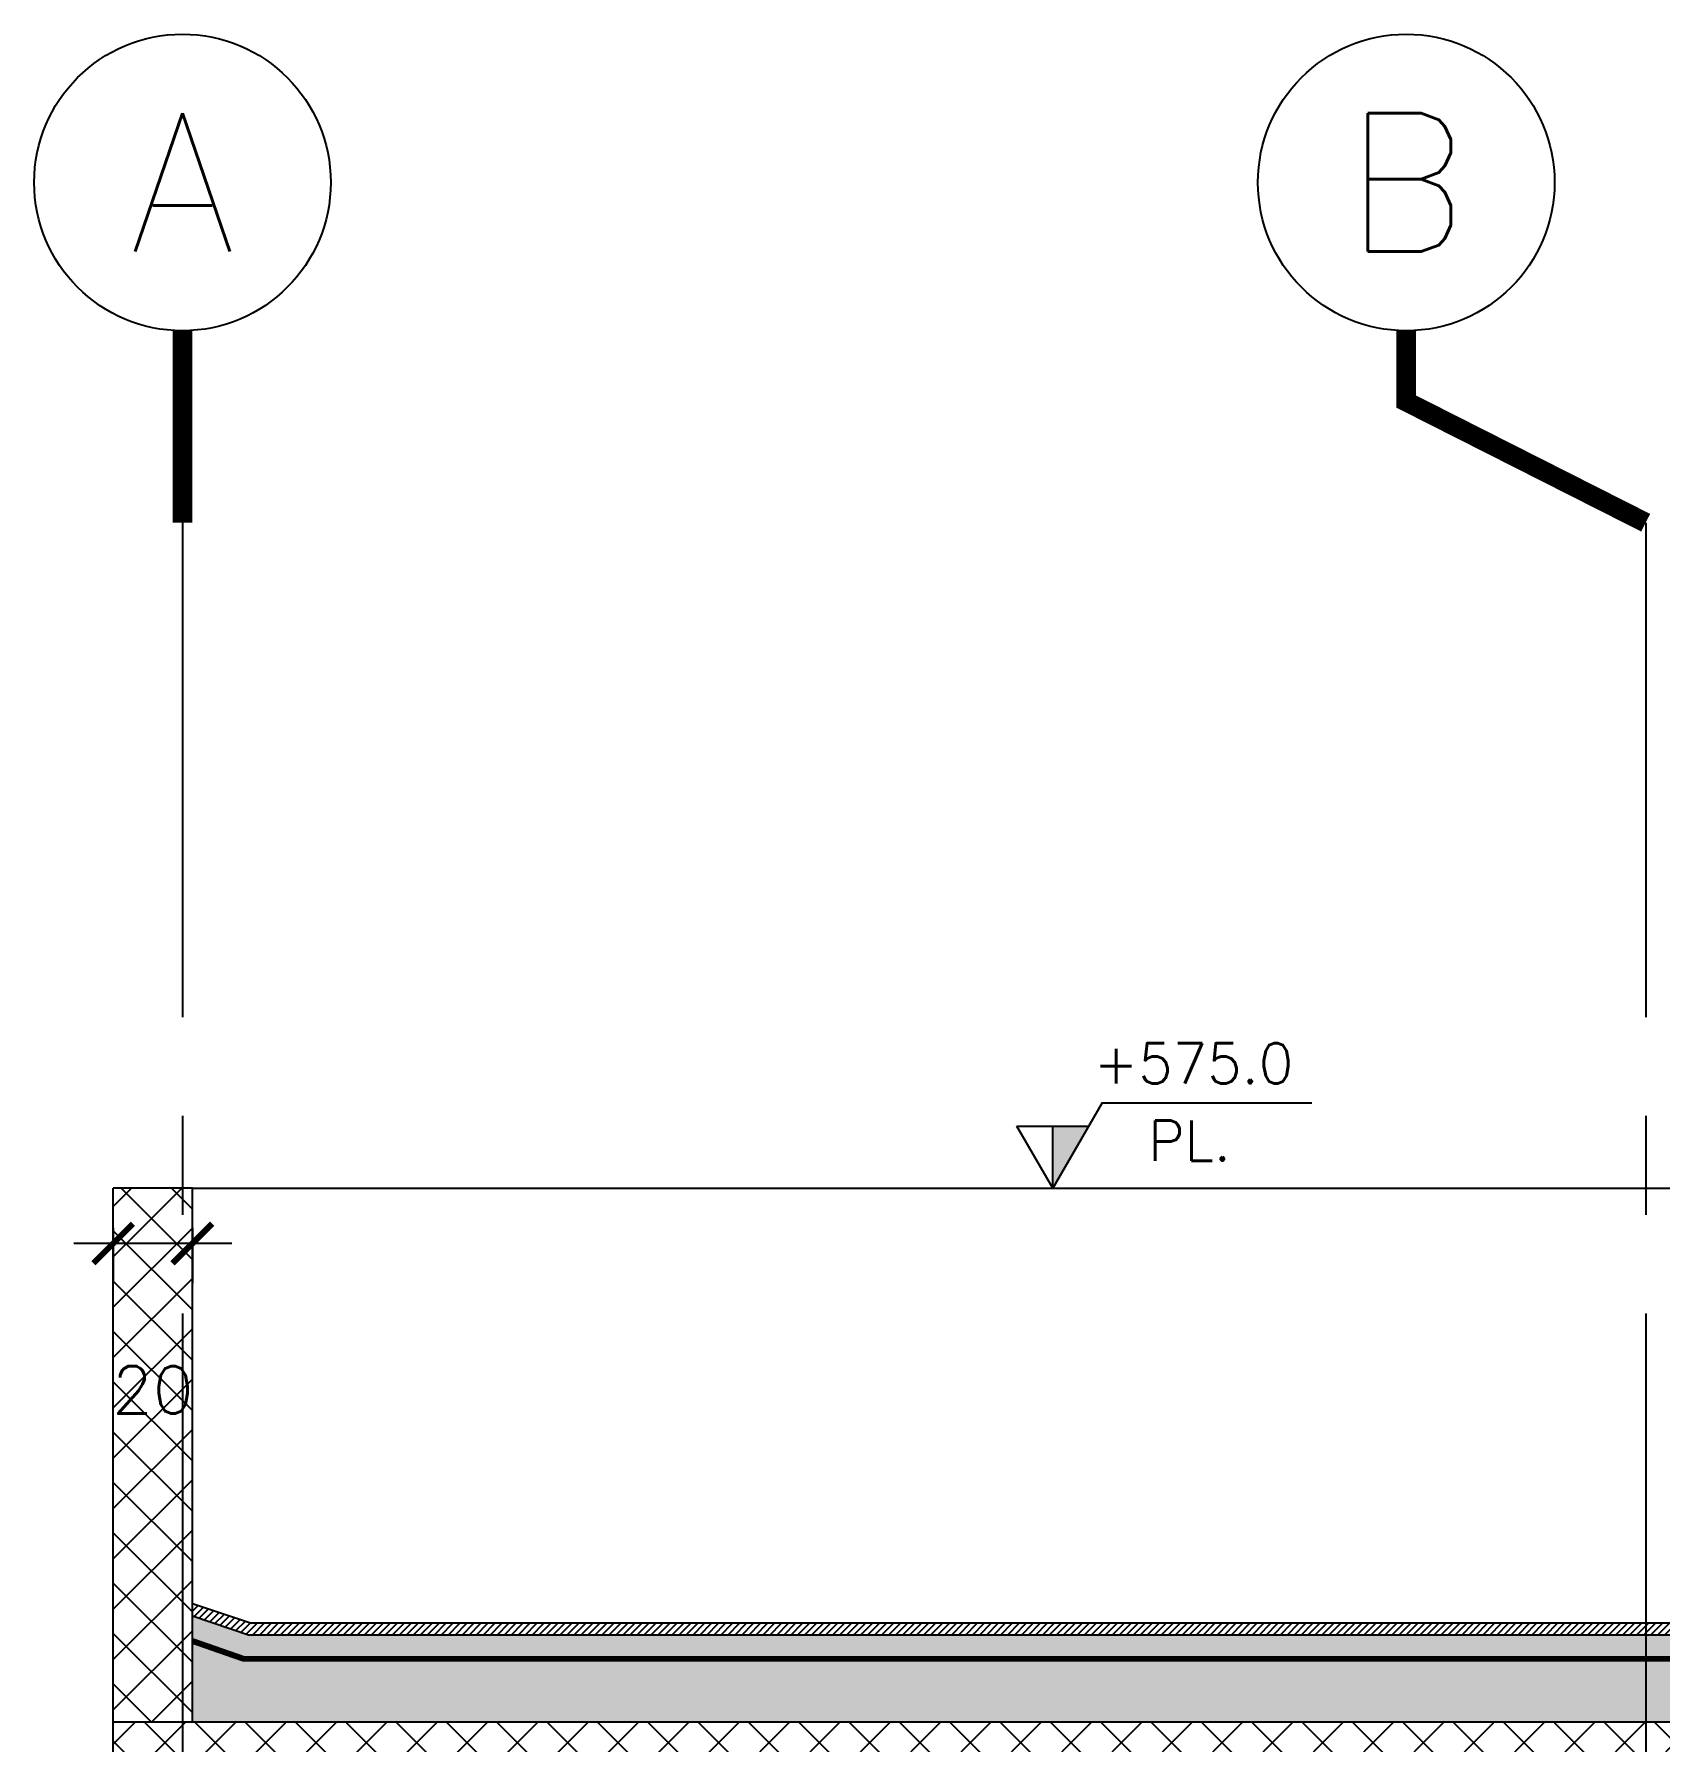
# Model space of a CAD drawing. Header units: centimetres. Extents: x -4632 to 1767, y -935 to 10443.
# Drawn here: x -2030 to -1618.9, y -313 to 118.9 of the extents above; entities that cross this region are included whole.
import ezdxf
from ezdxf.enums import TextEntityAlignment as Align

# ---------------------------------------------------------------- set-up
doc = ezdxf.new("R2010")
doc.units = ezdxf.units.CM
doc.header["$LTSCALE"] = 100
doc.header["$MEASUREMENT"] = 0
doc.header["$PDMODE"] = 35
for name, pattern in [('GRID$0$XREF GRID$0$GRIDS$0$CENTER', [2, 1.25, -0.25, 0.25, -0.25]), ('GRIDS$0$CENTER', [2, 1.25, -0.25, 0.25, -0.25]), ('HIDDEN', [0.375, 0.25, -0.125])]:
    doc.linetypes.add(name, pattern=pattern)
for name, color, linetype in [('DIM IN', 1, 'Continuous'), ('FINISHES', 4, 'Continuous'), ('GRID', 11, 'GRIDS$0$CENTER'), ('HATCH', 8, 'Continuous'), ('LEVELS', 2, 'Continuous'), ('SEC-WATER PROFING INS.', 56, 'HIDDEN'), ('WALL-01', 7, 'Continuous'), ('WALL-05', 8, 'Continuous'), ('XREF GRID', 11, 'GRID$0$XREF GRID$0$GRIDS$0$CENTER')]:
    doc.layers.add(name, color=color, linetype=linetype)
doc.styles.add('DIMA', font='romans.shx', dxfattribs={"width": 0.8})
doc.styles.add('GRIDS$0$18', font='romans.shx', dxfattribs={"width": 0.85, "height": 15})
doc.styles.add('ROMANS', font='romans')
doc.dimstyles.new('AS-17-100', dxfattribs={"dimtxt": 12, "dimasz": 10, "dimexe": 10, "dimexo": 10, "dimgap": 6, "dimtad": 1, "dimtoh": 1, "dimdec": 0, "dimdsep": 46, "dimtxsty": 'ROMANS', "dimblk1": 'ARCHTICK', "dimblk2": 'ARCHTICK', "dimsah": 1, "dimcen": 25, "dimdle": 10, "dimclrd": 1, "dimclre": 1, "dimclrt": 2, "dimadec": 0, "dimazin": 0, "dimtfac": 1, "dimtdec": 0, "dimtofl": 0, "dimtmove": 2, "dimatfit": 3, "dimldrblk": 'ARCHTICK', "dimfxl": 1, "dimtolj": 1, "dimtzin": 0, "dimarcsym": 0})

# ---------------------------------------------------------------- blocks, each defined once
blk = doc.blocks.new('_ARCHTICK')
at = {"color": 0, "linetype": 'ByBlock', "const_width": 0.15}
blk.add_lwpolyline([(-0.5, -0.5), (0.5, 0.5)], dxfattribs=at)
blk = doc.blocks.new('*D42')
at = {"layer": 'Defpoints', "color": 0, "transparency": 16777216}
for p in [(-2009.999999999978, -172.9853101043525, 0.0003039211703290181), (-1989.999999999979, -172.9853101073063, -1.182979615504135e-05), (-2009.999999999978, -186.963013378544)]:
    blk.add_point(p, dxfattribs=at)
at = {"layer": 'DIM IN', "color": 1, "lineweight": -2, "transparency": 16777216}
for p, q in [((-2009.999999999978, -182.9853101043525), (-2009.999999999978, -196.963013378544)), ((-1989.999999999979, -182.9853101073063), (-1989.999999999979, -196.963013378544)), ((-1979.999999999979, -186.963013378544), (-2019.999999999978, -186.963013378544))]:
    blk.add_line(p, q, dxfattribs=at)
at = {"layer": 'DIM IN', "color": 1, "lineweight": -2, "transparency": 16777216, "xscale": 10, "yscale": 10, "zscale": 10, "rotation": 180}
blk.add_blockref('_ARCHTICK', (-2009.999999999978, -186.963013378544), dxfattribs=at)
at = {"layer": 'DIM IN', "color": 1, "lineweight": -2, "transparency": 16777216, "xscale": 10, "yscale": 10, "zscale": 10}
blk.add_blockref('_ARCHTICK', (-1989.999999999979, -186.963013378544), dxfattribs=at)
at = {"layer": 'DIM IN', "color": 2, "transparency": 16777216, "insert": (-1999.999999999978, -223.963013378544), "char_height": 12, "attachment_point": 5, "style": 'ROMANS'}
blk.add_mtext('\\A1;20', dxfattribs=at)
blk = doc.blocks.new('LEVEL- ELEV-1')
blk.add_hatch(color=256).paths.add_polyline_path([(0.1599999999998545, 0.2771281292109045), (3.552713678800501e-15, 0.2771281292109027), (0, 5.329070518200751e-15)])
for p, q in [((0.220000000000006, 0.3810511776653591), (0, 0)), ((0.220000000000006, 0.3810511776653591), (1.154719381012352, 0.3810511776653591)), ((0, 0), (-0.1599999999998545, 0.2771281292109045)), ((-0.1599999999998545, 0.2771281292109045), (0.1599999999998545, 0.2771281292109045)), ((0, 0), (3.552713678800501e-15, 0.2771281292109045))]:
    blk.add_line(p, q)
blk = doc.blocks.new('LEVEL- ELEV')
at = {"xscale": 0.8999999999999986, "yscale": 0.8999999999999986, "zscale": 0.8999999999999986}
blk.add_blockref('LEVEL- ELEV-1', (0, 0), dxfattribs=at)
at = {"style": 'DIMA'}
for tag, p in [('+XX.XX', (0.1561219769239912, 0.4208608438903312)), ('FFL.', (0.3833218897106043, 0.1103121334648396))]:
    blk.add_attdef(tag, p, '', height=0.162, dxfattribs=at)

msp = doc.modelspace()

# ---------------------------------------------------------------- hatches: boundary and pattern name
at = {"layer": 'HATCH'}
h = msp.add_hatch(dxfattribs=at)
h.set_pattern_fill('ANSI37', color=256, scale=72, angle=360)
h.set_pattern_definition([(45, (4344.533235052445, -517.9853101069998), (-6.363961030678927, 6.36396103067893), []), (134.9999999999999, (4344.533235052445, -517.9853101069998), (-6.36396103067893, -6.363961030678926), [])])
h.paths.add_polyline_path([(-1989.999999999978, -172.9853101100888), (-2009.999999999979, -172.9853101015671), (-2009.999999999979, -307.98531010452), (-1989.999999999979, -307.9853101100908)])
at = {"layer": 'HATCH', "transparency": 33554687}
h = msp.add_hatch(dxfattribs=at)
h.set_pattern_fill('ANSI31', color=8, scale=10.00000000000001, angle=1080)
h.set_pattern_definition([(224.9999999999999, (153.6225360072156, -1137.985310107373), (0.8838834764831814, -0.883883476483189), [])])
h.paths.add_polyline_path([(-649.9999999999884, -281.1484849075036), (-649.9999999999884, -277.9863256797676), (-664.9902008858107, -282.9811876337112), (-1975.028045254067, -282.9740922928208), (-1989.999987024388, -277.9853101073053), (-1990.000012975571, -281.1474606878873), (-1975.512360842246, -285.9748734627078), (-664.5016810012885, -285.9805678964308)])
h = msp.add_hatch(dxfattribs=at)
h.set_pattern_fill('AR-SAND', color=8, scale=3.000000000000003, angle=1080)
h.set_pattern_definition([(217.4999999999997, (153.6225360072156, -1137.985310107373), (0.1889800743287999, -5.780471307039483), [0, -4.559999999999997, 0, -5.099999999999997, 0, -4.874999999999997]), (187.4999999999999, (153.6225360072156, -1137.985310107373), (-5.309330115803223, -8.466438195689207), [0, -2.460000000000001, 0, -4.110000000000003, 0, -1.575000000000001]), (147.4999999999998, (157.3125360072156, -1137.985310107373), (-9.342425585254494, -0.01697716061085479), [0, -1.500000000000001, 0, -5.400000000000005, 0, -7.050000000000007]), (137.4999999999997, (157.3125360072156, -1137.985310107373), (-9.018379813716901, -2.633026694802712), [0, -0.7500000000000008, 0, -3.540000000000004, 0, -4.050000000000004])])
h.paths.add_polyline_path([(-649.9999999999882, -287.8821296299561), (-664.4876391577209, -292.006186170664), (-1977.018187520177, -291.998674938402), (-1990.000012975571, -287.4717795443448), (-1989.999987024388, -307.9853101073022), (-649.9999999999882, -307.9853101073054)])
h.paths.add_polyline_path([(-649.9999999999884, -287.8821296299561), (-649.9999999999884, -281.1484849075036), (-664.5016810012885, -285.9805678964308), (-1975.512360842246, -285.9748734627078), (-1989.999999999979, -281.1474606878842), (-1989.999999999979, -287.4717795443448), (-1977.018187520177, -291.998674938402), (-664.4876391577207, -292.006186170664)])
at = {"layer": 'HATCH'}
h = msp.add_hatch(dxfattribs=at)
h.set_pattern_fill('ANSI37', color=256, scale=72, angle=360)
h.set_pattern_definition([(45, (-5, -65), (-6.363961030678927, 6.36396103067893), []), (134.9999999999999, (-5, -65), (-6.36396103067893, -6.363961030678926), [])])
h.paths.add_polyline_path([(-629.9999999999883, -327.9853100977077), (-629.9999999999883, -307.9853100982738), (-2009.999999999979, -307.985310098241), (-2009.999999999979, -327.9853100976749)])

# ---------------------------------------------------------------- linework, layer by layer
at = {"layer": 'FINISHES', "transparency": 33554687}
for p, q in [((-1989.999999999979, -277.9853101073053), (-1975.028045254067, -282.9740922928208)), ((-1990.000051902344, -281.1474520407332), (-1975.512360842246, -285.9748734627078))]:
    msp.add_line(p, q, dxfattribs=at)
at = {"layer": 'FINISHES', "transparency": 33554687, "elevation": -0.0003873612428461027}
for points in [[(-664.9902008858107, -282.9811876337112), (-1975.028045254067, -282.9740922928208)], [(-664.5016810012885, -285.9805678964308), (-1975.512360842246, -285.9748734627078)]]:
    msp.add_lwpolyline(points, dxfattribs=at)
at = {"layer": 'SEC-WATER PROFING INS.', "color": 2, "ltscale": 0.5, "transparency": 33554687, "const_width": 1.500000000000002, "elevation": -0.0003873483021720149}
msp.add_lwpolyline([(-649.999948097623, -287.8821148554102), (-664.4876391577209, -292.006186170664), (-1977.018187520177, -291.998674938402), (-1990.000051902344, -287.4717704949139)], dxfattribs=at)
at = {"layer": 'WALL-01'}
for p, q in [((-2009.999999999978, -332.9853101067386, 0.001437202099609125), (-2009.999999999978, -172.9853101073063, 0.0003039211703566225)), ((-1989.999999999979, -172.9853101073033, -1.182979615504135e-05), (-2009.999999999979, -172.9853101043525, 0.0003039211703290216)), ((-1989.999999999979, -307.9853101073054), (-1989.999999999979, -172.9853101073063, -1.182979615504135e-05)), ((-629.9999999999883, -307.9853101073054), (-2009.999999999978, -307.9853101073054))]:
    msp.add_line(p, q, dxfattribs=at)
at = {"layer": 'WALL-05'}
msp.add_line((-1989.99999999629, -172.9853101073033, -1.182979621327379e-05), (-1210.000000000453, -172.9853101073093, -1.182979615504135e-05), dxfattribs=at)
at = {"layer": 'XREF GRID'}
for p, q in [((-1992.500000000025, -4.681862696676376), (-1992.500000000026, -747.9853101127527, -0.001313035285892684)), ((-1622.500000000025, -4.681862693715061, -0.00167551085159826), (-1622.500000000026, -747.9853101127529, -0.002988546137496176))]:
    msp.add_line(p, q, dxfattribs=at)
at = {"layer": 'XREF GRID', "color": 3, "linetype": 'Continuous', "const_width": 5}
msp.add_lwpolyline([(-1992.500000000025, 43.87057340415379), (-1992.500000000025, -4.681862696678195)], dxfattribs=at)
at = {"layer": 'XREF GRID', "color": 3, "linetype": 'Continuous', "const_width": 5, "elevation": -0.00167551085159826}
msp.add_lwpolyline([(-1683.042213978852, 43.87057340415561), (-1683.042213978853, 25.95239614030618), (-1622.500000000025, -4.681862693715061)], dxfattribs=at)
at = {"layer": 'XREF GRID', "color": 3, "linetype": 'Continuous'}
for centre in [(-1992.500000000025, 81.37057340415379), (-1683.042213978852, 81.3705734041556, -0.00167551085159826)]:
    msp.add_circle(centre, 37.5, dxfattribs=at)

# ---------------------------------------------------------------- block references
at = {"layer": 'LEVELS', "ltscale": 0.5, "extrusion": (0, 0, -1)}
ref = msp.add_blockref('LEVEL- ELEV', (1772.400895905082, -172.9853101015271, 1.182979620908721e-05), dxfattribs=dict(at, xscale=-63.00479306199217, yscale=63.00479304976856, zscale=63.00479306199122))
ref.add_attrib('FFL.', 'PL.', (1748.249779569649, -166.035116965528, 1.182979620908721e-05), dxfattribs={"layer": '0', "extrusion": (0, 0, -1), "height": 10.15, "style": 'DIMA', "text_generation_flag": 2})
ref.add_attrib('+XX.XX', '+575.0', (1762.081129725835, -146.4690597249376, 1.182979620908721e-05), dxfattribs={"layer": '0', "extrusion": (0, 0, -1), "height": 10.15, "style": 'DIMA', "text_generation_flag": 2})

# ---------------------------------------------------------------- texts
at = {"layer": 'GRID', "color": 4, "linetype": 'Continuous', "style": 'GRIDS$0$18'}
for s, p in [('A', (-1992.500000000025, 81.37057340415379)), ('B', (-1683.042213978852, 81.3705734041556, -0.00167551085159826))]:
    msp.add_text(s, height=35, dxfattribs=at).set_placement(p, align=Align.MIDDLE)

# ---------------------------------------------------------------- dimensions: what is measured, and where the dimension line sits
at = {"layer": 'DIM IN'}
dim = msp.add_linear_dim(base=(-2009.999999999978, -186.963013378544), p1=(-1989.999999999979, -172.9853101073063, -1.182979615504135e-05), p2=(-2009.999999999978, -172.9853101043525, 0.0003039211703290181), dimstyle='AS-17-100', dxfattribs=at)
dim.commit()
dim.dimension.update_dxf_attribs({"geometry": '*D42', "text_midpoint": (-1999.999999999978, -223.963013378544)})

doc.saveas('drawing.dxf')
